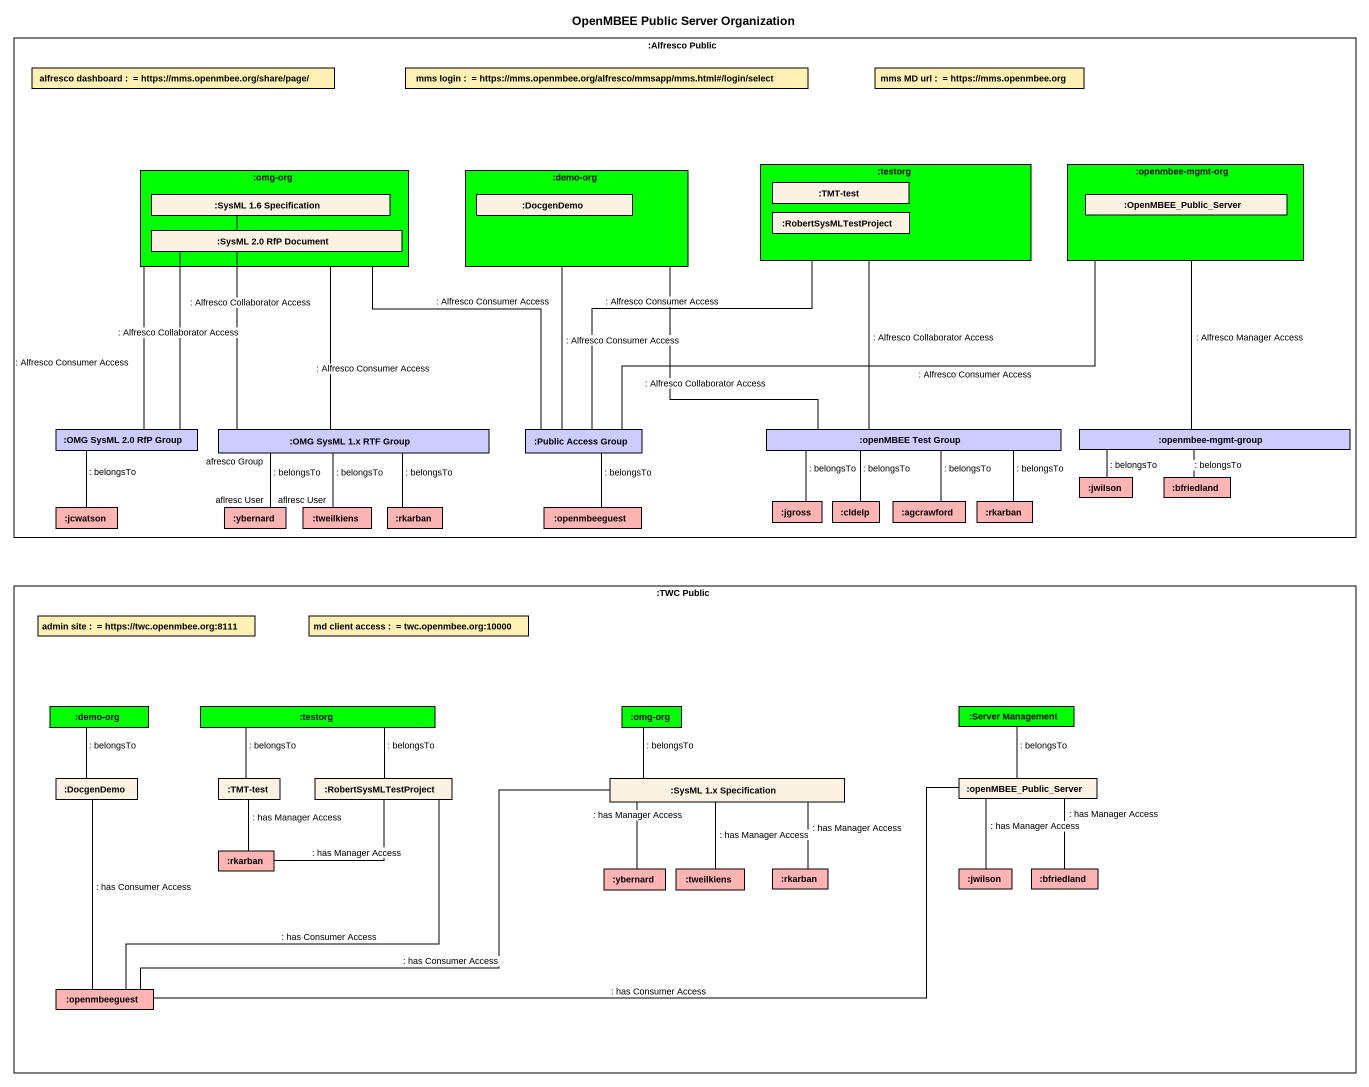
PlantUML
@startuml
title OpenMBEE Public Server Organization
rectangle ":Alfresco Public" as Alfresco_Public {
  rectangle "alfresco dashboard :  = https://mms.openmbee.org/share/page/" as alfresco_dashboard #FFF0B4
  rectangle "mms login :  = https://mms.openmbee.org/alfresco/mmsapp/mms.html#/login/select" as mms_login #FFF0B4
  rectangle "mms MD url :  = https://mms.openmbee.org" as mms_MD_url #FFF0B4
  rectangle ":omg-org" as omg_org #00FF00 {
    rectangle ":SysML 1.6 Specification" as SysML_1_6_Specification
    rectangle ":SysML 2.0 RfP Document" as SysML_2_0_RfP_Document
  }
  rectangle ":demo-org" as demo_org #00FF00 {
    rectangle ":DocgenDemo" as DocgenDemo
  }
  rectangle ":testorg" as testorg #00FF00 {
    rectangle ":TMT-test" as TMT_test
    rectangle ":RobertSysMLTestProject" as RobertSysMLTestProject
  }
  rectangle ":openmbee-mgmt-org" as openmbee_mgmt_org #00FF00 {
    rectangle ":OpenMBEE_Public_Server" as OpenMBEE_Public_Server
  }
  rectangle ":OMG SysML 2.0 RfP Group" as OMG_SysML_2_0_RfP_Group #CCCCFF
  rectangle ":OMG SysML 1.x RTF Group" as OMG_SysML_1_x_RTF_Group #CCCCFF
  rectangle ":Public Access Group" as Public_Access_Group #CCCCFF
  rectangle ":openMBEE Test Group" as openMBEE_Test_Group #CCCCFF
  rectangle ":openmbee-mgmt-group" as openmbee_mgmt_group #CCCCFF
  rectangle ":jcwatson" as jcwatson #FFB4B4
  rectangle ":ybernard" as ybernard #FFB4B4
  rectangle ":tweilkiens" as tweilkiens #FFB4B4
  rectangle ":rkarban" as rkarban #FFB4B4
  rectangle ":openmbeeguest" as openmbeeguest #FFB4B4
  rectangle ":jgross" as jgross #FFB4B4
  rectangle ":cldelp" as cldelp #FFB4B4
  rectangle ":agcrawford" as agcrawford #FFB4B4
  rectangle ":rkarban" as rkarban_2 #FFB4B4
  rectangle ":jwilson" as jwilson #FFB4B4
  rectangle ":bfriedland" as bfriedland #FFB4B4
}
rectangle ":TWC Public" as TWC_Public {
  rectangle "admin site :  = https://twc.openmbee.org:8111" as admin_site #FFF0B4
  rectangle "md client access :  = twc.openmbee.org:10000" as md_client_access #FFF0B4
  rectangle ":demo-org" as demo_org_2 #00FF00
  rectangle ":testorg" as testorg_2 #00FF00
  rectangle ":omg-org" as omg_org_2 #00FF00
  rectangle ":Server Management" as Server_Management #00FF00
  rectangle ":DocgenDemo" as DocgenDemo_2
  rectangle ":TMT-test" as TMT_test_2
  rectangle ":RobertSysMLTestProject" as RobertSysMLTestProject_2
  rectangle ":SysML 1.x Specification" as SysML_1_x_Specification
  rectangle ":openMBEE_Public_Server" as openMBEE_Public_Server
  rectangle ":rkarban" as rkarban_3 #FFB4B4
  rectangle ":ybernard" as ybernard_2 #FFB4B4
  rectangle ":tweilkiens" as tweilkiens_2 #FFB4B4
  rectangle ":rkarban" as rkarban_4 #FFB4B4
  rectangle ":jwilson" as jwilson_2 #FFB4B4
  rectangle ":bfriedland" as bfriedland_2 #FFB4B4
  rectangle ":openmbeeguest" as openmbeeguest_2 #FFB4B4
}
omg_org -- OMG_SysML_2_0_RfP_Group : : Alfresco Consumer Access
omg_org -- OMG_SysML_1_x_RTF_Group : : Alfresco Consumer Access
omg_org -- Public_Access_Group : : Alfresco Consumer Access
SysML_1_6_Specification -- OMG_SysML_1_x_RTF_Group : : Alfresco Collaborator Access
demo_org -- Public_Access_Group : : Alfresco Consumer Access
demo_org -- openMBEE_Test_Group : : Alfresco Collaborator Access
testorg -- Public_Access_Group : : Alfresco Consumer Access
testorg -- openMBEE_Test_Group : : Alfresco Collaborator Access
openmbee_mgmt_org -left- Public_Access_Group : : Alfresco Consumer Access
openmbee_mgmt_org -- openmbee_mgmt_group : : Alfresco Manager Access
SysML_2_0_RfP_Document -- OMG_SysML_2_0_RfP_Group : : Alfresco Collaborator Access
OMG_SysML_2_0_RfP_Group -- jcwatson : : belongsTo
OMG_SysML_1_x_RTF_Group "afresco Group" -- "aflresc User" ybernard : : belongsTo
OMG_SysML_1_x_RTF_Group -- "aflresc User" tweilkiens : : belongsTo
OMG_SysML_1_x_RTF_Group -- rkarban : : belongsTo
Public_Access_Group -- openmbeeguest : : belongsTo
openMBEE_Test_Group -- jgross : : belongsTo
openMBEE_Test_Group -- cldelp : : belongsTo
openMBEE_Test_Group -- agcrawford : : belongsTo
openMBEE_Test_Group -- rkarban_2 : : belongsTo
openmbee_mgmt_group -left- jwilson : : belongsTo
openmbee_mgmt_group -- bfriedland : : belongsTo
demo_org_2 -- DocgenDemo_2 : : belongsTo
testorg_2 -- TMT_test_2 : : belongsTo
testorg_2 -- RobertSysMLTestProject_2 : : belongsTo
omg_org_2 -- SysML_1_x_Specification : : belongsTo
Server_Management -- openMBEE_Public_Server : : belongsTo
DocgenDemo_2 -- openmbeeguest_2 : : has Consumer Access
RobertSysMLTestProject_2 -- openmbeeguest_2 : : has Consumer Access
SysML_1_x_Specification -left- openmbeeguest_2 : : has Consumer Access
openMBEE_Public_Server -left- openmbeeguest_2 : : has Consumer Access
rkarban_3 -up- TMT_test_2 : : has Manager Access
rkarban_3 -right- RobertSysMLTestProject_2 : : has Manager Access
ybernard_2 -up- SysML_1_x_Specification : : has Manager Access
tweilkiens_2 -up- SysML_1_x_Specification : : has Manager Access
rkarban_4 -up- SysML_1_x_Specification : : has Manager Access
jwilson_2 -up- openMBEE_Public_Server : : has Manager Access
bfriedland_2 -up- openMBEE_Public_Server : : has Manager Access
@enduml
